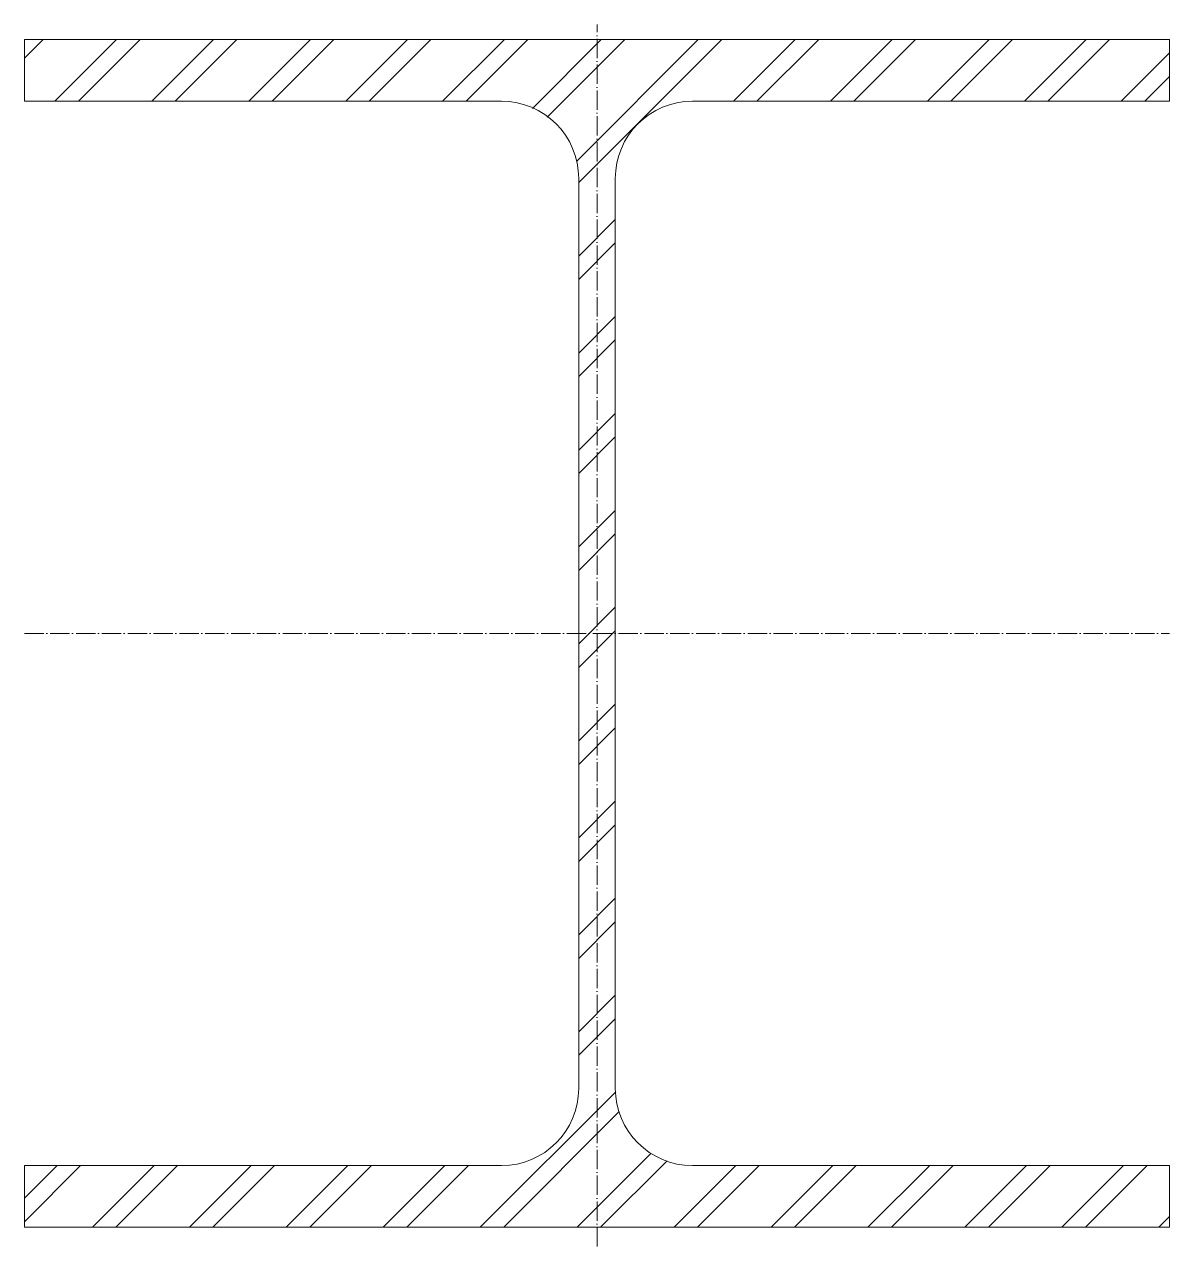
# Model space of a CAD drawing. Header units: metres. Extents: x -149 to 149, y -159 to 158.
import ezdxf

# ---------------------------------------------------------------- set-up
doc = ezdxf.new("R2010")
doc.units = ezdxf.units.M
doc.linetypes.add('MV_hartlijn_staal', pattern=[6.6, 5, -0.8, 0, -0.8])
doc.layers.add('A-DETL-GENF', color=92, linetype='Continuous', lineweight=18)

# ---------------------------------------------------------------- blocks, each defined once
blk = doc.blocks.new('28 Staalprofielen DIN_DIE_DILl 2d - DIE32-4447746-00_0 Basismaterialen')
at = {"layer": 'A-DETL-GENF', "lineweight": 13}
h = blk.add_hatch(dxfattribs=at)
h.set_pattern_fill('FP_526', color=256, style=0, pattern_type=2)
h.set_pattern_definition([(225, (2795.231, 4048.392), (12.57236, -12.57236), []), (225, (2795.231, 4029.342), (12.57236, -12.57236), [])])
h.paths.add_polyline_path([(-148.5, 154), (-148.5, 138), (-24.75, 138), (-19.57, 137.32), (-14.75, 135.32), (-10.61, 132.14), (-7.43, 128), (-5.43, 123.18), (-4.75, 118), (-4.75, -118), (-5.43, -123.18), (-7.43, -128), (-10.61, -132.14), (-14.75, -135.32), (-19.57, -137.32), (-24.75, -138), (-148.5, -138), (-148.5, -154), (148.5, -154), (148.5, -138), (24.75, -138), (19.57, -137.32), (14.75, -135.32), (10.61, -132.14), (7.43, -128), (5.43, -123.18), (4.75, -118), (4.75, 118), (5.43, 123.18), (7.43, 128), (10.61, 132.14), (14.75, 135.32), (19.57, 137.32), (24.75, 138), (148.5, 138), (148.5, 154)])
at = {"layer": 'A-DETL-GENF', "linetype": 'MV_hartlijn_staal', "lineweight": 13}
for p, q in [((0, -159), (0, 157.92)), ((-148.5, 0), (148.5, 0))]:
    blk.add_line(p, q, dxfattribs=at)
at = {"layer": 'A-DETL-GENF'}
for p, q in [((148.5, 154), (-148.5, 154)), ((-148.5, 154), (-148.5, 138)), ((148.5, 154), (-148.5, 154)), ((-148.5, 154), (-148.5, 138)), ((148.5, 138), (148.5, 154)), ((148.5, 154), (148.5, 138)), ((-148.5, 138), (-24.75, 138)), ((-148.5, 138), (-24.75, 138)), ((24.75, 138), (148.5, 138)), ((148.5, 138), (24.75, 138)), ((-4.75, 118), (-4.75, -118)), ((-4.75, -118), (-4.75, 118)), ((4.75, -118), (4.75, 118)), ((4.75, -118), (4.75, 118)), ((-24.75, -138), (-148.5, -138)), ((-148.5, -138), (-148.5, -154)), ((-148.5, -154), (-148.5, -138)), ((-148.5, -138), (-24.75, -138)), ((148.5, -138), (24.75, -138)), ((148.5, -138), (24.75, -138)), ((148.5, -154), (148.5, -138)), ((148.5, -154), (148.5, -138)), ((-148.5, -154), (148.5, -154)), ((148.5, -154), (-148.5, -154))]:
    blk.add_line(p, q, dxfattribs=at)
for centre, start, end in [((-24.75, 118), 360, 90), ((-24.75, 118), 360, 90), ((24.75, 118), 90, 180), ((24.75, 118), 90, 180), ((-24.75, -118), 270, 360), ((-24.75, -118), 270, 0), ((24.75, -118), 180, 270), ((24.75, -118), 180, 270)]:
    blk.add_arc(centre, 20, start, end, dxfattribs=at)

msp = doc.modelspace()

# ---------------------------------------------------------------- block references
msp.add_blockref('28 Staalprofielen DIN_DIE_DILl 2d - DIE32-4447746-00_0 Basismaterialen', (0, 0))

doc.saveas('drawing.dxf')
